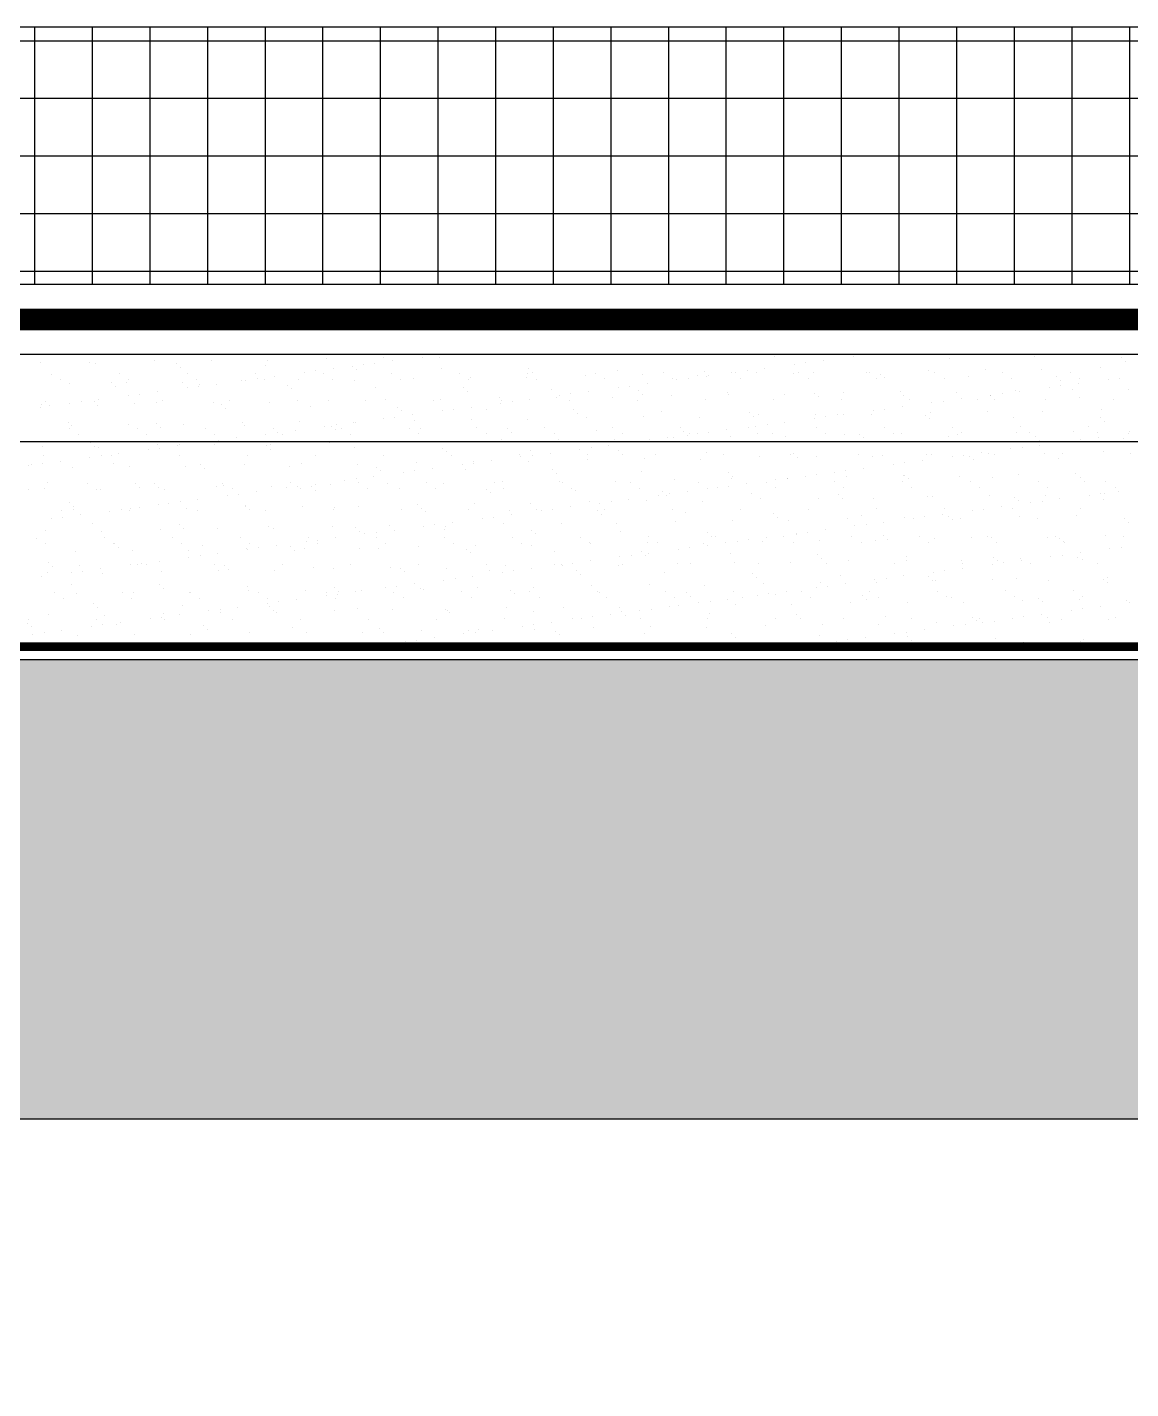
# Model space of a CAD drawing. Header units: centimetres. Extents: x -5119 to 2082, y -6603 to -947.
# Drawn here: x 19.2 to 120.3, y -3573 to -3448.3 of the extents above; entities that cross this region are included whole.
import ezdxf

# ---------------------------------------------------------------- set-up
doc = ezdxf.new("R2010")
doc.units = ezdxf.units.CM
doc.header["$LTSCALE"] = 100
doc.header["$MEASUREMENT"] = 0
for name, color, linetype in [('A807-Details-Railing and Cat ladder$0$A-CONC', 5, 'Continuous'), ('A807-Details-Railing and Cat ladder$0$A-HATCH-14', 14, 'Continuous'), ('A807-Details-Railing and Cat ladder$0$A-HATH-CONC', 253, 'Continuous'), ('A807-Details-Railing and Cat ladder$0$A-LITE2', 23, 'Continuous'), ('A807-Details-Railing and Cat ladder$0$A-WATERPROOFING', 7, 'Continuous'), ('A807-Details-Railing and Cat ladder$0$railiing', 7, 'Continuous')]:
    doc.layers.add(name, color=color, linetype=linetype)

msp = doc.modelspace()

# ---------------------------------------------------------------- hatches: boundary and pattern name
at = {"layer": 'A807-Details-Railing and Cat ladder$0$A-HATH-CONC', "ltscale": 0.8}
msp.add_hatch(color=256, dxfattribs=at).paths.add_polyline_path([(6.666, -3523.653), (6.666, -3572.994), (14.122, -3548.26), (196.591, -3548.26), (196.591, -3506.241), (-202.54, -3506.241), (-202.54, -3548.26), (1.44, -3548.26)])

# ---------------------------------------------------------------- linework, layer by layer
at = {"layer": 'A807-Details-Railing and Cat ladder$0$A-CONC'}
msp.add_line((196.771, -3506.241), (-202.753, -3506.241), dxfattribs=at)
at = {"layer": 'A807-Details-Railing and Cat ladder$0$A-HATCH-14', "color": 8, "linetype": 'Continuous'}
for p, q in [((46.65, -3478.632), (46.65, -3478.632)), ((51.878, -3478.565), (51.878, -3478.565)), ((55.381, -3478.51), (55.381, -3478.51)), ((56.989, -3478.59), (56.989, -3478.59)), ((87.624, -3478.421), (87.624, -3478.421)), ((94.862, -3478.484), (94.862, -3478.484)), ((103.728, -3478.666), (103.728, -3478.666)), ((111.471, -3478.505), (111.471, -3478.505)), ((119.465, -3478.574), (119.465, -3478.574)), ((20.41, -3479.038), (20.41, -3479.038)), ((24.943, -3479.032), (24.943, -3479.032)), ((25.52, -3479.063), (25.52, -3479.063)), ((30.915, -3478.868), (30.915, -3478.868)), ((32.937, -3479.101), (32.937, -3479.101)), ((33.305, -3479.438), (33.305, -3479.438)), ((36.144, -3478.802), (36.144, -3478.802)), ((41.048, -3479.277), (41.048, -3479.277)), ((41.254, -3478.826), (41.254, -3478.826)), ((44.626, -3479.926), (44.626, -3479.926)), ((45.666, -3479.789), (45.666, -3479.789)), ((47.29, -3479.575), (47.29, -3479.575)), ((49.041, -3479.346), (49.041, -3479.346)), ((49.409, -3479.683), (49.409, -3479.683)), ((50.003, -3479.218), (50.003, -3479.218)), ((51.043, -3479.081), (51.043, -3479.081)), ((52.667, -3478.867), (52.667, -3478.867)), ((57.152, -3479.522), (57.152, -3479.522)), ((65.146, -3479.591), (65.146, -3479.591)), ((73.257, -3479.768), (73.257, -3479.768)), ((81.25, -3479.836), (81.25, -3479.836)), ((84.108, -3479.9), (84.108, -3479.9)), ((85.148, -3479.763), (85.148, -3479.763)), ((86.772, -3479.55), (86.772, -3479.55)), ((89.485, -3479.192), (89.485, -3479.192)), ((90.525, -3479.055), (90.525, -3479.055)), ((91.277, -3479.898), (91.277, -3479.898)), ((92.149, -3478.842), (92.149, -3478.842)), ((96.388, -3479.923), (96.388, -3479.923)), ((101.783, -3479.728), (101.783, -3479.728)), ((102.347, -3479.924), (102.347, -3479.924)), ((107.012, -3479.662), (107.012, -3479.662)), ((108.568, -3479.913), (108.568, -3479.913)), ((112.122, -3479.686), (112.122, -3479.686)), ((114.789, -3479.902), (114.789, -3479.902)), ((117.517, -3479.492), (117.517, -3479.492)), ((119.833, -3478.911), (119.833, -3478.911)), ((21.476, -3480.071), (21.476, -3480.071)), ((22.318, -3480.608), (22.318, -3480.608)), ((23.111, -3480.911), (23.111, -3480.911)), ((26.931, -3480.854), (26.931, -3480.854)), ((27.697, -3480.06), (27.697, -3480.06)), ((28.34, -3480.844), (28.34, -3480.844)), ((28.539, -3480.597), (28.539, -3480.597)), ((33.45, -3480.869), (33.45, -3480.869)), ((33.918, -3480.049), (33.918, -3480.049)), ((34.76, -3480.585), (34.76, -3480.585)), ((35.043, -3481.03), (35.043, -3481.03)), ((36.536, -3480.991), (36.536, -3480.991)), ((38.845, -3480.675), (38.845, -3480.675)), ((39.249, -3480.634), (39.249, -3480.634)), ((40.139, -3480.037), (40.139, -3480.037)), ((40.289, -3480.497), (40.289, -3480.497)), ((40.981, -3480.574), (40.981, -3480.574)), ((41.913, -3480.283), (41.913, -3480.283)), ((43.036, -3481.099), (43.036, -3481.099)), ((44.074, -3480.608), (44.074, -3480.608)), ((46.359, -3480.026), (46.359, -3480.026)), ((47.202, -3480.563), (47.202, -3480.563)), ((49.184, -3480.632), (49.184, -3480.632)), ((52.58, -3480.015), (52.58, -3480.015)), ((53.423, -3480.551), (53.423, -3480.551)), ((54.58, -3480.438), (54.58, -3480.438)), ((58.801, -3480.003), (58.801, -3480.003)), ((59.644, -3480.54), (59.644, -3480.54)), ((59.809, -3480.371), (59.809, -3480.371)), ((64.919, -3480.396), (64.919, -3480.396)), ((65.022, -3479.992), (65.022, -3479.992)), ((65.514, -3479.929), (65.514, -3479.929)), ((65.865, -3480.529), (65.865, -3480.529)), ((70.314, -3480.201), (70.314, -3480.201)), ((71.243, -3479.981), (71.243, -3479.981)), ((72.085, -3480.517), (72.085, -3480.517)), ((75.543, -3480.135), (75.543, -3480.135)), ((76.018, -3480.965), (76.018, -3480.965)), ((77.464, -3479.97), (77.464, -3479.97)), ((78.306, -3480.506), (78.306, -3480.506)), ((78.731, -3480.608), (78.731, -3480.608)), ((79.771, -3480.471), (79.771, -3480.471)), ((80.653, -3480.159), (80.653, -3480.159)), ((81.395, -3480.257), (81.395, -3480.257)), ((81.619, -3480.174), (81.619, -3480.174)), ((83.685, -3479.958), (83.685, -3479.958)), ((84.527, -3480.495), (84.527, -3480.495)), ((86.048, -3479.965), (86.048, -3479.965)), ((89.362, -3480.013), (89.362, -3480.013)), ((89.906, -3479.947), (89.906, -3479.947)), ((90.748, -3480.484), (90.748, -3480.484)), ((96.127, -3479.936), (96.127, -3479.936)), ((96.969, -3480.472), (96.969, -3480.472)), ((97.355, -3480.082), (97.355, -3480.082)), ((97.723, -3480.419), (97.723, -3480.419)), ((103.19, -3480.461), (103.19, -3480.461)), ((105.466, -3480.258), (105.466, -3480.258)), ((109.411, -3480.45), (109.411, -3480.45)), ((113.46, -3480.327), (113.46, -3480.327)), ((113.828, -3480.664), (113.828, -3480.664)), ((113.875, -3481.153), (113.875, -3481.153)), ((115.499, -3480.94), (115.499, -3480.94)), ((115.632, -3480.438), (115.632, -3480.438)), ((118.213, -3480.582), (118.213, -3480.582)), ((119.253, -3480.446), (119.253, -3480.446)), ((25.782, -3482.407), (25.782, -3482.407)), ((27.3, -3481.191), (27.3, -3481.191)), ((28.495, -3482.05), (28.495, -3482.05)), ((29.535, -3481.913), (29.535, -3481.913)), ((31.159, -3481.699), (31.159, -3481.699)), ((33.872, -3481.342), (33.872, -3481.342)), ((34.912, -3481.205), (34.912, -3481.205)), ((43.404, -3481.436), (43.404, -3481.436)), ((51.147, -3481.276), (51.147, -3481.276)), ((52.004, -3482.414), (52.004, -3482.414)), ((59.141, -3481.344), (59.141, -3481.344)), ((59.509, -3481.682), (59.509, -3481.682)), ((62.51, -3482.244), (62.51, -3482.244)), ((65.263, -3482.381), (65.263, -3482.381)), ((67.252, -3481.521), (67.252, -3481.521)), ((67.739, -3482.178), (67.739, -3482.178)), ((67.977, -3482.024), (67.977, -3482.024)), ((69.016, -3481.887), (69.016, -3481.887)), ((70.641, -3481.673), (70.641, -3481.673)), ((72.849, -3482.202), (72.849, -3482.202)), ((73.354, -3481.316), (73.354, -3481.316)), ((74.394, -3481.179), (74.394, -3481.179)), ((75.245, -3481.59), (75.245, -3481.59)), ((75.613, -3481.927), (75.613, -3481.927)), ((78.244, -3482.008), (78.244, -3482.008)), ((83.356, -3481.766), (83.356, -3481.766)), ((83.473, -3481.941), (83.473, -3481.941)), ((88.583, -3481.966), (88.583, -3481.966)), ((91.35, -3481.835), (91.35, -3481.835)), ((91.718, -3482.172), (91.718, -3482.172)), ((93.781, -3482.416), (93.781, -3482.416)), ((93.979, -3481.771), (93.979, -3481.771)), ((99.208, -3481.704), (99.208, -3481.704)), ((99.461, -3482.012), (99.461, -3482.012)), ((100.002, -3482.404), (100.002, -3482.404)), ((104.318, -3481.729), (104.318, -3481.729)), ((104.745, -3482.355), (104.745, -3482.355)), ((106.222, -3482.393), (106.222, -3482.393)), ((107.454, -3482.08), (107.454, -3482.08)), ((107.459, -3481.998), (107.459, -3481.998)), ((107.823, -3482.418), (107.823, -3482.418)), ((108.498, -3481.861), (108.498, -3481.861)), ((109.713, -3481.535), (109.713, -3481.535)), ((110.122, -3481.648), (110.122, -3481.648)), ((112.443, -3482.382), (112.443, -3482.382)), ((112.836, -3481.29), (112.836, -3481.29)), ((114.942, -3481.468), (114.942, -3481.468)), ((115.566, -3482.257), (115.566, -3482.257)), ((118.664, -3482.37), (118.664, -3482.37)), ((120.052, -3481.492), (120.052, -3481.492)), ((20.404, -3483.115), (20.404, -3483.115)), ((20.535, -3482.887), (20.535, -3482.887)), ((20.926, -3482.607), (20.926, -3482.607)), ((21.295, -3482.944), (21.295, -3482.944)), ((23.118, -3482.758), (23.118, -3482.758)), ((24.158, -3482.621), (24.158, -3482.621)), ((25.351, -3482.54), (25.351, -3482.54)), ((25.646, -3482.912), (25.646, -3482.912)), ((29.038, -3482.784), (29.038, -3482.784)), ((31.041, -3482.717), (31.041, -3482.717)), ((31.572, -3482.529), (31.572, -3482.529)), ((36.27, -3482.651), (36.27, -3482.651)), ((37.031, -3482.852), (37.031, -3482.852)), ((37.399, -3483.19), (37.399, -3483.19)), ((37.793, -3482.517), (37.793, -3482.517)), ((41.38, -3482.675), (41.38, -3482.675)), ((44.014, -3482.506), (44.014, -3482.506)), ((45.142, -3483.029), (45.142, -3483.029)), ((46.775, -3482.481), (46.775, -3482.481)), ((50.234, -3482.495), (50.234, -3482.495)), ((53.136, -3483.098), (53.136, -3483.098)), ((53.504, -3483.435), (53.504, -3483.435)), ((56.455, -3482.483), (56.455, -3482.483)), ((57.114, -3482.439), (57.114, -3482.439)), ((57.222, -3483.44), (57.222, -3483.44)), ((58.262, -3483.303), (58.262, -3483.303)), ((59.886, -3483.089), (59.886, -3483.089)), ((61.247, -3483.274), (61.247, -3483.274)), ((62.6, -3482.732), (62.6, -3482.732)), ((62.676, -3482.472), (62.676, -3482.472)), ((63.639, -3482.595), (63.639, -3482.595)), ((68.897, -3482.461), (68.897, -3482.461)), ((69.24, -3483.343), (69.24, -3483.343)), ((75.118, -3482.449), (75.118, -3482.449)), ((77.351, -3483.52), (77.351, -3483.52)), ((81.339, -3482.438), (81.339, -3482.438)), ((85.345, -3483.588), (85.345, -3483.588)), ((87.56, -3482.427), (87.56, -3482.427)), ((96.704, -3483.414), (96.704, -3483.414)), ((97.744, -3483.277), (97.744, -3483.277)), ((99.368, -3483.063), (99.368, -3483.063)), ((101.909, -3483.577), (101.909, -3483.577)), ((102.081, -3482.706), (102.081, -3482.706)), ((103.121, -3482.569), (103.121, -3482.569)), ((107.138, -3483.511), (107.138, -3483.511)), ((112.248, -3483.535), (112.248, -3483.535)), ((117.643, -3483.341), (117.643, -3483.341)), ((23.032, -3484.537), (23.032, -3484.537)), ((23.237, -3484.76), (23.237, -3484.76)), ((28.466, -3484.694), (28.466, -3484.694)), ((31.026, -3484.606), (31.026, -3484.606)), ((33.576, -3484.718), (33.576, -3484.718)), ((38.971, -3484.524), (38.971, -3484.524)), ((39.137, -3484.782), (39.137, -3484.782)), ((44.2, -3484.457), (44.2, -3484.457)), ((46.468, -3484.856), (46.468, -3484.856)), ((47.13, -3484.851), (47.13, -3484.851)), ((47.508, -3484.719), (47.508, -3484.719)), ((49.132, -3484.505), (49.132, -3484.505)), ((49.31, -3484.481), (49.31, -3484.481)), ((51.845, -3484.148), (51.845, -3484.148)), ((52.885, -3484.011), (52.885, -3484.011)), ((54.509, -3483.797), (54.509, -3483.797)), ((54.705, -3484.287), (54.705, -3484.287)), ((59.934, -3484.22), (59.934, -3484.22)), ((65.045, -3484.245), (65.045, -3484.245)), ((69.608, -3483.68), (69.608, -3483.68)), ((70.44, -3484.051), (70.44, -3484.051)), ((75.669, -3483.984), (75.669, -3483.984)), ((80.779, -3484.008), (80.779, -3484.008)), ((85.713, -3483.926), (85.713, -3483.926)), ((85.95, -3484.83), (85.95, -3484.83)), ((86.174, -3483.814), (86.174, -3483.814)), ((86.99, -3484.693), (86.99, -3484.693)), ((88.614, -3484.479), (88.614, -3484.479)), ((91.327, -3484.122), (91.327, -3484.122)), ((91.403, -3483.747), (91.403, -3483.747)), ((92.367, -3483.985), (92.367, -3483.985)), ((93.456, -3483.765), (93.456, -3483.765)), ((93.991, -3483.771), (93.991, -3483.771)), ((96.513, -3483.772), (96.513, -3483.772)), ((101.449, -3483.834), (101.449, -3483.834)), ((101.818, -3484.171), (101.818, -3484.171)), ((109.561, -3484.01), (109.561, -3484.01)), ((116.403, -3484.904), (116.403, -3484.904)), ((117.554, -3484.079), (117.554, -3484.079)), ((117.922, -3484.416), (117.922, -3484.416)), ((23.089, -3485.074), (23.089, -3485.074)), ((23.932, -3485.61), (23.932, -3485.61)), ((29.31, -3485.062), (29.31, -3485.062)), ((30.153, -3485.599), (30.153, -3485.599)), ((31.394, -3484.943), (31.394, -3484.943)), ((35.531, -3485.051), (35.531, -3485.051)), ((36.373, -3485.588), (36.373, -3485.588)), ((36.754, -3486.135), (36.754, -3486.135)), ((38.378, -3485.921), (38.378, -3485.921)), ((41.091, -3485.564), (41.091, -3485.564)), ((41.752, -3485.04), (41.752, -3485.04)), ((42.131, -3485.427), (42.131, -3485.427)), ((42.594, -3485.576), (42.594, -3485.576)), ((43.755, -3485.213), (43.755, -3485.213)), ((47.499, -3485.188), (47.499, -3485.188)), ((47.973, -3485.028), (47.973, -3485.028)), ((48.815, -3485.565), (48.815, -3485.565)), ((54.194, -3485.017), (54.194, -3485.017)), ((55.036, -3485.554), (55.036, -3485.554)), ((55.242, -3485.028), (55.242, -3485.028)), ((60.415, -3485.006), (60.415, -3485.006)), ((61.257, -3485.542), (61.257, -3485.542)), ((62.636, -3486.093), (62.636, -3486.093)), ((63.235, -3485.096), (63.235, -3485.096)), ((63.603, -3485.434), (63.603, -3485.434)), ((66.635, -3484.994), (66.635, -3484.994)), ((67.478, -3485.531), (67.478, -3485.531)), ((67.865, -3486.027), (67.865, -3486.027)), ((71.346, -3485.273), (71.346, -3485.273)), ((72.856, -3484.983), (72.856, -3484.983)), ((72.975, -3486.051), (72.975, -3486.051)), ((73.699, -3485.52), (73.699, -3485.52)), ((76.235, -3486.109), (76.235, -3486.109)), ((77.859, -3485.895), (77.859, -3485.895)), ((78.37, -3485.857), (78.37, -3485.857)), ((79.077, -3484.972), (79.077, -3484.972)), ((79.34, -3485.341), (79.34, -3485.341)), ((79.708, -3485.679), (79.708, -3485.679)), ((79.92, -3485.508), (79.92, -3485.508)), ((80.573, -3485.538), (80.573, -3485.538)), ((81.613, -3485.401), (81.613, -3485.401)), ((83.237, -3485.187), (83.237, -3485.187)), ((83.599, -3485.79), (83.599, -3485.79)), ((85.298, -3484.96), (85.298, -3484.96)), ((86.141, -3485.497), (86.141, -3485.497)), ((87.451, -3485.518), (87.451, -3485.518)), ((88.709, -3485.815), (88.709, -3485.815)), ((91.519, -3484.949), (91.519, -3484.949)), ((92.361, -3485.486), (92.361, -3485.486)), ((94.104, -3485.62), (94.104, -3485.62)), ((95.444, -3485.587), (95.444, -3485.587)), ((95.812, -3485.924), (95.812, -3485.924)), ((97.74, -3484.938), (97.74, -3484.938)), ((98.582, -3485.475), (98.582, -3485.475)), ((99.333, -3485.554), (99.333, -3485.554)), ((103.555, -3485.763), (103.555, -3485.763)), ((103.961, -3484.927), (103.961, -3484.927)), ((104.444, -3485.578), (104.444, -3485.578)), ((104.803, -3485.463), (104.803, -3485.463)), ((109.839, -3485.384), (109.839, -3485.384)), ((110.182, -3484.915), (110.182, -3484.915)), ((111.024, -3485.452), (111.024, -3485.452)), ((111.549, -3485.832), (111.549, -3485.832)), ((115.068, -3485.317), (115.068, -3485.317)), ((115.717, -3486.083), (115.717, -3486.083)), ((117.245, -3485.441), (117.245, -3485.441)), ((117.341, -3485.869), (117.341, -3485.869)), ((119.66, -3486.009), (119.66, -3486.009)), ((120.055, -3485.512), (120.055, -3485.512)), ((120.178, -3485.341), (120.178, -3485.341)), ((52.13, -3486.263), (52.13, -3486.263)), ((75.196, -3486.246), (75.196, -3486.246)), ((111.917, -3486.169), (111.917, -3486.169)), ((114.677, -3486.22), (114.677, -3486.22))]:
    msp.add_line(p, q, dxfattribs=at)
at = {"layer": 'A807-Details-Railing and Cat ladder$0$A-HATCH-14', "linetype": 'Continuous'}
for p, q in [((20.661, -3486.736), (20.661, -3486.736)), ((25.021, -3486.359), (25.021, -3486.359)), ((25.389, -3486.696), (25.389, -3486.696)), ((25.771, -3486.761), (25.771, -3486.761)), ((27.623, -3487.337), (27.623, -3487.337)), ((30.337, -3486.979), (30.337, -3486.979)), ((31.167, -3486.566), (31.167, -3486.566)), ((31.376, -3486.843), (31.376, -3486.843)), ((33, -3486.629), (33, -3486.629)), ((33.132, -3486.536), (33.132, -3486.536)), ((35.714, -3486.271), (35.714, -3486.271)), ((36.396, -3486.5), (36.396, -3486.5)), ((41.125, -3486.604), (41.125, -3486.604)), ((41.494, -3486.942), (41.494, -3486.942)), ((41.506, -3486.524), (41.506, -3486.524)), ((46.901, -3486.33), (46.901, -3486.33)), ((49.237, -3486.781), (49.237, -3486.781)), ((57.23, -3486.849), (57.23, -3486.849)), ((57.24, -3486.288), (57.24, -3486.288)), ((57.598, -3487.187), (57.598, -3487.187)), ((65.341, -3487.026), (65.341, -3487.026)), ((67.105, -3487.311), (67.105, -3487.311)), ((69.818, -3486.954), (69.818, -3486.954)), ((70.858, -3486.817), (70.858, -3486.817)), ((72.482, -3486.603), (72.482, -3486.603)), ((73.335, -3487.095), (73.335, -3487.095)), ((81.446, -3487.271), (81.446, -3487.271)), ((89.439, -3487.34), (89.439, -3487.34)), ((101.615, -3487.406), (101.615, -3487.406)), ((106.587, -3487.285), (106.587, -3487.285)), ((107.264, -3487.36), (107.264, -3487.36)), ((107.836, -3487.395), (107.836, -3487.395)), ((109.3, -3486.928), (109.3, -3486.928)), ((110.34, -3486.791), (110.34, -3486.791)), ((111.964, -3486.577), (111.964, -3486.577)), ((112.374, -3487.384), (112.374, -3487.384)), ((114.057, -3487.384), (114.057, -3487.384)), ((117.769, -3487.19), (117.769, -3487.19)), ((120.278, -3487.373), (120.278, -3487.373)), ((19.384, -3488.45), (19.384, -3488.45)), ((19.582, -3488.395), (19.582, -3488.395)), ((20.622, -3488.258), (20.622, -3488.258)), ((20.743, -3487.553), (20.743, -3487.553)), ((22.246, -3488.045), (22.246, -3488.045)), ((23.362, -3488.609), (23.362, -3488.609)), ((24.96, -3487.687), (24.96, -3487.687)), ((25.999, -3487.55), (25.999, -3487.55)), ((26.964, -3487.542), (26.964, -3487.542)), ((27.127, -3488.289), (27.127, -3488.289)), ((28.591, -3488.543), (28.591, -3488.543)), ((33.185, -3487.531), (33.185, -3487.531)), ((33.702, -3488.567), (33.702, -3488.567)), ((35.12, -3488.357), (35.12, -3488.357)), ((39.097, -3488.373), (39.097, -3488.373)), ((39.406, -3487.52), (39.406, -3487.52)), ((43.231, -3488.534), (43.231, -3488.534)), ((44.326, -3488.306), (44.326, -3488.306)), ((45.627, -3487.508), (45.627, -3487.508)), ((49.436, -3488.331), (49.436, -3488.331)), ((51.225, -3488.603), (51.225, -3488.603)), ((51.848, -3487.497), (51.848, -3487.497)), ((54.831, -3488.136), (54.831, -3488.136)), ((58.069, -3487.486), (58.069, -3487.486)), ((59.064, -3488.37), (59.064, -3488.37)), ((60.06, -3488.069), (60.06, -3488.069)), ((60.104, -3488.233), (60.104, -3488.233)), ((61.728, -3488.019), (61.728, -3488.019)), ((64.29, -3487.474), (64.29, -3487.474)), ((64.441, -3487.662), (64.441, -3487.662)), ((65.17, -3488.094), (65.17, -3488.094)), ((65.481, -3487.525), (65.481, -3487.525)), ((70.51, -3487.463), (70.51, -3487.463)), ((70.566, -3487.9), (70.566, -3487.9)), ((73.703, -3487.432), (73.703, -3487.432)), ((75.795, -3487.833), (75.795, -3487.833)), ((76.731, -3487.452), (76.731, -3487.452)), ((80.905, -3487.857), (80.905, -3487.857)), ((82.952, -3487.44), (82.952, -3487.44)), ((86.3, -3487.663), (86.3, -3487.663)), ((89.173, -3487.429), (89.173, -3487.429)), ((89.807, -3487.677), (89.807, -3487.677)), ((91.529, -3487.596), (91.529, -3487.596)), ((95.394, -3487.418), (95.394, -3487.418)), ((96.639, -3487.621), (96.639, -3487.621)), ((97.55, -3487.517), (97.55, -3487.517)), ((98.546, -3488.344), (98.546, -3488.344)), ((99.586, -3488.207), (99.586, -3488.207)), ((101.21, -3487.993), (101.21, -3487.993)), ((102.035, -3487.426), (102.035, -3487.426)), ((103.923, -3487.636), (103.923, -3487.636)), ((104.963, -3487.499), (104.963, -3487.499)), ((105.544, -3487.585), (105.544, -3487.585)), ((105.912, -3487.923), (105.912, -3487.923)), ((113.655, -3487.762), (113.655, -3487.762)), ((35.488, -3488.695), (35.488, -3488.695)), ((48.31, -3489.785), (48.31, -3489.785)), ((49.35, -3489.648), (49.35, -3489.648)), ((50.974, -3489.435), (50.974, -3489.435)), ((51.593, -3488.94), (51.593, -3488.94)), ((53.687, -3489.077), (53.687, -3489.077)), ((54.727, -3488.941), (54.727, -3488.941)), ((56.351, -3488.727), (56.351, -3488.727)), ((59.336, -3488.779), (59.336, -3488.779)), ((67.329, -3488.848), (67.329, -3488.848)), ((67.698, -3489.185), (67.698, -3489.185)), ((67.99, -3489.876), (67.99, -3489.876)), ((73.101, -3489.9), (73.101, -3489.9)), ((75.441, -3489.025), (75.441, -3489.025)), ((78.496, -3489.706), (78.496, -3489.706)), ((83.434, -3489.093), (83.434, -3489.093)), ((83.725, -3489.639), (83.725, -3489.639)), ((83.802, -3489.431), (83.802, -3489.431)), ((87.792, -3489.76), (87.792, -3489.76)), ((88.832, -3489.623), (88.832, -3489.623)), ((88.835, -3489.664), (88.835, -3489.664)), ((90.456, -3489.409), (90.456, -3489.409)), ((91.545, -3489.27), (91.545, -3489.27)), ((93.169, -3489.052), (93.169, -3489.052)), ((94.209, -3488.915), (94.209, -3488.915)), ((94.23, -3489.469), (94.23, -3489.469)), ((95.833, -3488.701), (95.833, -3488.701)), ((99.459, -3489.403), (99.459, -3489.403)), ((99.539, -3489.339), (99.539, -3489.339)), ((99.907, -3489.676), (99.907, -3489.676)), ((104.569, -3489.427), (104.569, -3489.427)), ((107.65, -3489.515), (107.65, -3489.515)), ((109.965, -3489.233), (109.965, -3489.233)), ((115.194, -3489.166), (115.194, -3489.166)), ((115.643, -3489.584), (115.643, -3489.584)), ((19.324, -3490.624), (19.324, -3490.624)), ((20.787, -3490.585), (20.787, -3490.585)), ((21.122, -3490.042), (21.122, -3490.042)), ((24.703, -3490.076), (24.703, -3490.076)), ((25.545, -3490.612), (25.545, -3490.612)), ((25.897, -3490.61), (25.897, -3490.61)), ((29.115, -3490.111), (29.115, -3490.111)), ((29.483, -3490.448), (29.483, -3490.448)), ((30.924, -3490.064), (30.924, -3490.064)), ((31.293, -3490.416), (31.293, -3490.416)), ((31.766, -3490.601), (31.766, -3490.601)), ((36.522, -3490.349), (36.522, -3490.349)), ((37.144, -3490.053), (37.144, -3490.053)), ((37.226, -3490.287), (37.226, -3490.287)), ((37.987, -3490.59), (37.987, -3490.59)), ((38.595, -3491.064), (38.595, -3491.064)), ((40.219, -3490.85), (40.219, -3490.85)), ((41.632, -3490.373), (41.632, -3490.373)), ((42.933, -3490.493), (42.933, -3490.493)), ((43.365, -3490.042), (43.365, -3490.042)), ((43.973, -3490.356), (43.973, -3490.356)), ((44.208, -3490.579), (44.208, -3490.579)), ((45.22, -3490.356), (45.22, -3490.356)), ((45.588, -3490.693), (45.588, -3490.693)), ((45.597, -3490.143), (45.597, -3490.143)), ((47.027, -3490.179), (47.027, -3490.179)), ((49.586, -3490.031), (49.586, -3490.031)), ((50.429, -3490.567), (50.429, -3490.567)), ((52.256, -3490.112), (52.256, -3490.112)), ((53.331, -3490.533), (53.331, -3490.533)), ((55.807, -3490.019), (55.807, -3490.019)), ((56.649, -3490.556), (56.649, -3490.556)), ((57.366, -3490.137), (57.366, -3490.137)), ((61.324, -3490.601), (61.324, -3490.601)), ((61.693, -3490.939), (61.693, -3490.939)), ((62.028, -3490.008), (62.028, -3490.008)), ((62.761, -3489.942), (62.761, -3489.942)), ((62.87, -3490.545), (62.87, -3490.545)), ((68.249, -3489.997), (68.249, -3489.997)), ((69.091, -3490.533), (69.091, -3490.533)), ((69.436, -3490.778), (69.436, -3490.778)), ((74.47, -3489.985), (74.47, -3489.985)), ((75.312, -3490.522), (75.312, -3490.522)), ((77.429, -3490.847), (77.429, -3490.847)), ((78.077, -3491.039), (78.077, -3491.039)), ((79.701, -3490.825), (79.701, -3490.825)), ((80.691, -3489.974), (80.691, -3489.974)), ((81.533, -3490.511), (81.533, -3490.511)), ((82.415, -3490.468), (82.415, -3490.468)), ((83.454, -3490.331), (83.454, -3490.331)), ((85.078, -3490.117), (85.078, -3490.117)), ((85.54, -3491.023), (85.54, -3491.023)), ((86.911, -3489.963), (86.911, -3489.963)), ((87.754, -3490.499), (87.754, -3490.499)), ((93.132, -3489.951), (93.132, -3489.951)), ((93.534, -3491.092), (93.534, -3491.092)), ((93.975, -3490.488), (93.975, -3490.488)), ((99.353, -3489.94), (99.353, -3489.94)), ((100.196, -3490.477), (100.196, -3490.477)), ((105.574, -3489.929), (105.574, -3489.929)), ((106.416, -3490.465), (106.416, -3490.465)), ((111.795, -3489.918), (111.795, -3489.918)), ((112.637, -3490.454), (112.637, -3490.454)), ((116.011, -3489.921), (116.011, -3489.921)), ((117.559, -3491.013), (117.559, -3491.013)), ((117.895, -3491.039), (117.895, -3491.039)), ((118.016, -3489.906), (118.016, -3489.906)), ((118.858, -3490.443), (118.858, -3490.443)), ((119.183, -3490.799), (119.183, -3490.799)), ((23.11, -3491.864), (23.11, -3491.864)), ((23.478, -3492.201), (23.478, -3492.201)), ((28.717, -3492.392), (28.717, -3492.392)), ((29.465, -3492.266), (29.465, -3492.266)), ((31.221, -3492.041), (31.221, -3492.041)), ((32.178, -3491.909), (32.178, -3491.909)), ((33.218, -3491.772), (33.218, -3491.772)), ((34.842, -3491.558), (34.842, -3491.558)), ((37.556, -3491.201), (37.556, -3491.201)), ((39.215, -3492.109), (39.215, -3492.109)), ((39.223, -3492.222), (39.223, -3492.222)), ((44.452, -3492.155), (44.452, -3492.155)), ((47.326, -3492.286), (47.326, -3492.286)), ((49.562, -3492.18), (49.562, -3492.18)), ((54.957, -3491.985), (54.957, -3491.985)), ((55.319, -3492.355), (55.319, -3492.355)), ((60.186, -3491.919), (60.186, -3491.919)), ((65.296, -3491.943), (65.296, -3491.943)), ((68.947, -3492.241), (68.947, -3492.241)), ((70.692, -3491.749), (70.692, -3491.749)), ((71.66, -3491.883), (71.66, -3491.883)), ((72.7, -3491.746), (72.7, -3491.746)), ((74.324, -3491.533), (74.324, -3491.533)), ((75.921, -3491.682), (75.921, -3491.682)), ((77.037, -3491.175), (77.037, -3491.175)), ((77.797, -3491.184), (77.797, -3491.184)), ((81.031, -3491.706), (81.031, -3491.706)), ((86.426, -3491.512), (86.426, -3491.512)), ((91.655, -3491.445), (91.655, -3491.445)), ((93.902, -3491.429), (93.902, -3491.429)), ((96.765, -3491.47), (96.765, -3491.47)), ((101.645, -3491.268), (101.645, -3491.268)), ((102.16, -3491.276), (102.16, -3491.276)), ((107.389, -3491.209), (107.389, -3491.209)), ((108.429, -3492.215), (108.429, -3492.215)), ((109.638, -3491.337), (109.638, -3491.337)), ((110.006, -3491.675), (110.006, -3491.675)), ((111.142, -3491.858), (111.142, -3491.858)), ((112.182, -3491.721), (112.182, -3491.721)), ((112.499, -3491.233), (112.499, -3491.233)), ((113.806, -3491.507), (113.806, -3491.507)), ((115.67, -3492.386), (115.67, -3492.386)), ((116.519, -3491.15), (116.519, -3491.15)), ((117.749, -3491.514), (117.749, -3491.514)), ((21.424, -3493.325), (21.424, -3493.325)), ((22.357, -3492.556), (22.357, -3492.556)), ((22.464, -3493.188), (22.464, -3493.188)), ((23.488, -3492.458), (23.488, -3492.458)), ((24.088, -3492.974), (24.088, -3492.974)), ((26.801, -3492.617), (26.801, -3492.617)), ((27.841, -3492.48), (27.841, -3492.48)), ((28.578, -3492.544), (28.578, -3492.544)), ((33.827, -3492.416), (33.827, -3492.416)), ((34.799, -3492.533), (34.799, -3492.533)), ((39.583, -3492.447), (39.583, -3492.447)), ((41.019, -3492.522), (41.019, -3492.522)), ((47.24, -3492.51), (47.24, -3492.51)), ((53.461, -3492.499), (53.461, -3492.499)), ((55.687, -3492.692), (55.687, -3492.692)), ((59.682, -3492.488), (59.682, -3492.488)), ((60.906, -3493.299), (60.906, -3493.299)), ((61.946, -3493.162), (61.946, -3493.162)), ((63.43, -3492.531), (63.43, -3492.531)), ((63.57, -3492.948), (63.57, -3492.948)), ((65.903, -3492.477), (65.903, -3492.477)), ((66.283, -3492.591), (66.283, -3492.591)), ((67.323, -3492.454), (67.323, -3492.454)), ((71.424, -3492.6), (71.424, -3492.6)), ((71.792, -3492.937), (71.792, -3492.937)), ((72.124, -3492.465), (72.124, -3492.465)), ((78.345, -3492.454), (78.345, -3492.454)), ((78.622, -3493.555), (78.622, -3493.555)), ((79.535, -3492.776), (79.535, -3492.776)), ((83.851, -3493.488), (83.851, -3493.488)), ((84.566, -3492.443), (84.566, -3492.443)), ((87.528, -3492.845), (87.528, -3492.845)), ((87.897, -3493.183), (87.897, -3493.183)), ((88.961, -3493.513), (88.961, -3493.513)), ((90.786, -3492.431), (90.786, -3492.431)), ((94.356, -3493.318), (94.356, -3493.318)), ((95.64, -3493.022), (95.64, -3493.022)), ((97.007, -3492.42), (97.007, -3492.42)), ((97.674, -3493.631), (97.674, -3493.631)), ((99.585, -3493.252), (99.585, -3493.252)), ((100.388, -3493.273), (100.388, -3493.273)), ((101.428, -3493.137), (101.428, -3493.137)), ((103.052, -3492.923), (103.052, -3492.923)), ((103.228, -3492.409), (103.228, -3492.409)), ((103.633, -3493.09), (103.633, -3493.09)), ((104.001, -3493.428), (104.001, -3493.428)), ((104.695, -3493.276), (104.695, -3493.276)), ((105.765, -3492.566), (105.765, -3492.566)), ((106.805, -3492.429), (106.805, -3492.429)), ((109.449, -3492.397), (109.449, -3492.397)), ((110.091, -3493.082), (110.091, -3493.082)), ((111.744, -3493.267), (111.744, -3493.267)), ((115.32, -3493.015), (115.32, -3493.015)), ((119.738, -3493.336), (119.738, -3493.336)), ((20.913, -3494.435), (20.913, -3494.435)), ((25.216, -3493.794), (25.216, -3493.794)), ((26.023, -3494.459), (26.023, -3494.459)), ((31.418, -3494.265), (31.418, -3494.265)), ((33.209, -3493.863), (33.209, -3493.863)), ((33.578, -3494.2), (33.578, -3494.2)), ((36.647, -3494.198), (36.647, -3494.198)), ((41.321, -3494.039), (41.321, -3494.039)), ((41.757, -3494.222), (41.757, -3494.222)), ((47.153, -3494.028), (47.153, -3494.028)), ((49.314, -3494.108), (49.314, -3494.108)), ((49.682, -3494.445), (49.682, -3494.445)), ((50.152, -3494.715), (50.152, -3494.715)), ((51.191, -3494.578), (51.191, -3494.578)), ((52.382, -3493.961), (52.382, -3493.961)), ((52.816, -3494.364), (52.816, -3494.364)), ((55.529, -3494.007), (55.529, -3494.007)), ((56.569, -3493.87), (56.569, -3493.87)), ((57.425, -3494.284), (57.425, -3494.284)), ((57.492, -3493.986), (57.492, -3493.986)), ((58.193, -3493.656), (58.193, -3493.656)), ((62.887, -3493.791), (62.887, -3493.791)), ((65.419, -3494.353), (65.419, -3494.353)), ((65.787, -3494.69), (65.787, -3494.69)), ((68.116, -3493.725), (68.116, -3493.725)), ((73.226, -3493.749), (73.226, -3493.749)), ((73.53, -3494.53), (73.53, -3494.53)), ((81.523, -3494.598), (81.523, -3494.598)), ((89.634, -3494.689), (89.634, -3494.689)), ((89.635, -3494.775), (89.635, -3494.775)), ((90.673, -3494.552), (90.673, -3494.552)), ((92.297, -3494.339), (92.297, -3494.339)), ((95.011, -3493.981), (95.011, -3493.981)), ((96.05, -3493.844), (96.05, -3493.844)), ((97.628, -3494.844), (97.628, -3494.844)), ((118.021, -3494.888), (118.021, -3494.888)), ((120.106, -3493.673), (120.106, -3493.673)), ((20.095, -3495.089), (20.095, -3495.089)), ((20.937, -3495.626), (20.937, -3495.626)), ((26.316, -3495.078), (26.316, -3495.078)), ((27.158, -3495.615), (27.158, -3495.615)), ((27.204, -3495.616), (27.204, -3495.616)), ((27.573, -3495.953), (27.573, -3495.953)), ((32.537, -3495.067), (32.537, -3495.067)), ((33.379, -3495.603), (33.379, -3495.603)), ((35.316, -3495.792), (35.316, -3495.792)), ((38.758, -3495.055), (38.758, -3495.055)), ((39.349, -3496.071), (39.349, -3496.071)), ((39.397, -3496.131), (39.397, -3496.131)), ((39.6, -3495.592), (39.6, -3495.592)), ((40.437, -3495.994), (40.437, -3495.994)), ((42.061, -3495.78), (42.061, -3495.78)), ((43.309, -3495.861), (43.309, -3495.861)), ((44.578, -3496.004), (44.578, -3496.004)), ((44.775, -3495.423), (44.775, -3495.423)), ((44.979, -3495.044), (44.979, -3495.044)), ((45.814, -3495.286), (45.814, -3495.286)), ((45.821, -3495.581), (45.821, -3495.581)), ((47.438, -3495.072), (47.438, -3495.072)), ((49.688, -3496.029), (49.688, -3496.029)), ((51.2, -3495.033), (51.2, -3495.033)), ((51.42, -3496.038), (51.42, -3496.038)), ((52.042, -3495.569), (52.042, -3495.569)), ((55.083, -3495.834), (55.083, -3495.834)), ((57.42, -3495.021), (57.42, -3495.021)), ((58.263, -3495.558), (58.263, -3495.558)), ((59.414, -3496.106), (59.414, -3496.106)), ((60.312, -3495.768), (60.312, -3495.768)), ((63.641, -3495.01), (63.641, -3495.01)), ((64.484, -3495.547), (64.484, -3495.547)), ((65.422, -3495.792), (65.422, -3495.792)), ((69.862, -3494.999), (69.862, -3494.999)), ((70.705, -3495.536), (70.705, -3495.536)), ((70.817, -3495.598), (70.817, -3495.598)), ((76.046, -3495.531), (76.046, -3495.531)), ((76.083, -3494.988), (76.083, -3494.988)), ((76.925, -3495.524), (76.925, -3495.524)), ((78.879, -3496.105), (78.879, -3496.105)), ((79.919, -3495.968), (79.919, -3495.968)), ((81.156, -3495.556), (81.156, -3495.556)), ((81.543, -3495.754), (81.543, -3495.754)), ((81.892, -3494.936), (81.892, -3494.936)), ((82.304, -3494.976), (82.304, -3494.976)), ((83.146, -3495.513), (83.146, -3495.513)), ((84.256, -3495.397), (84.256, -3495.397)), ((85.296, -3495.26), (85.296, -3495.26)), ((86.552, -3495.361), (86.552, -3495.361)), ((86.92, -3495.046), (86.92, -3495.046)), ((88.525, -3494.965), (88.525, -3494.965)), ((89.367, -3495.502), (89.367, -3495.502)), ((91.781, -3495.294), (91.781, -3495.294)), ((94.746, -3494.954), (94.746, -3494.954)), ((95.588, -3495.49), (95.588, -3495.49)), ((96.891, -3495.319), (96.891, -3495.319)), ((97.996, -3495.181), (97.996, -3495.181)), ((100.967, -3494.942), (100.967, -3494.942)), ((101.809, -3495.479), (101.809, -3495.479)), ((102.286, -3495.125), (102.286, -3495.125)), ((105.739, -3495.02), (105.739, -3495.02)), ((107.187, -3494.931), (107.187, -3494.931)), ((107.515, -3495.058), (107.515, -3495.058)), ((108.03, -3495.468), (108.03, -3495.468)), ((112.625, -3495.082), (112.625, -3495.082)), ((113.408, -3494.92), (113.408, -3494.92)), ((113.733, -3495.089), (113.733, -3495.089)), ((114.101, -3495.426), (114.101, -3495.426)), ((114.251, -3495.456), (114.251, -3495.456)), ((118.361, -3496.079), (118.361, -3496.079)), ((119.401, -3495.942), (119.401, -3495.942)), ((119.629, -3494.908), (119.629, -3494.908)), ((21.199, -3497.369), (21.199, -3497.369)), ((23.614, -3496.307), (23.614, -3496.307)), ((28.843, -3496.241), (28.843, -3496.241)), ((31.307, -3497.196), (31.307, -3497.196)), ((33.953, -3496.265), (33.953, -3496.265)), ((34.02, -3496.839), (34.02, -3496.839)), ((35.06, -3496.702), (35.06, -3496.702)), ((36.684, -3496.488), (36.684, -3496.488)), ((43.677, -3496.198), (43.677, -3496.198)), ((59.782, -3496.444), (59.782, -3496.444)), ((67.525, -3496.283), (67.525, -3496.283)), ((70.789, -3497.17), (70.789, -3497.17)), ((73.502, -3496.813), (73.502, -3496.813)), ((74.542, -3496.676), (74.542, -3496.676)), ((75.518, -3496.352), (75.518, -3496.352)), ((75.886, -3496.689), (75.886, -3496.689)), ((76.166, -3496.462), (76.166, -3496.462)), ((83.629, -3496.528), (83.629, -3496.528)), ((83.977, -3497.337), (83.977, -3497.337)), ((89.087, -3497.362), (89.087, -3497.362)), ((91.623, -3496.597), (91.623, -3496.597)), ((91.991, -3496.934), (91.991, -3496.934)), ((94.482, -3497.167), (94.482, -3497.167)), ((99.711, -3497.101), (99.711, -3497.101)), ((99.734, -3496.774), (99.734, -3496.774)), ((104.821, -3497.125), (104.821, -3497.125)), ((107.727, -3496.842), (107.727, -3496.842)), ((108.096, -3497.18), (108.096, -3497.18)), ((108.647, -3497.358), (108.647, -3497.358)), ((110.216, -3496.931), (110.216, -3496.931)), ((110.271, -3497.144), (110.271, -3497.144)), ((112.984, -3496.787), (112.984, -3496.787)), ((114.024, -3496.65), (114.024, -3496.65)), ((115.445, -3496.864), (115.445, -3496.864)), ((115.648, -3496.437), (115.648, -3496.437)), ((115.839, -3497.019), (115.839, -3497.019)), ((20.553, -3498.612), (20.553, -3498.612)), ((21.039, -3498.284), (21.039, -3498.284)), ((21.567, -3497.706), (21.567, -3497.706)), ((23.266, -3498.255), (23.266, -3498.255)), ((23.97, -3497.558), (23.97, -3497.558)), ((24.306, -3498.118), (24.306, -3498.118)), ((25.93, -3497.904), (25.93, -3497.904)), ((26.149, -3498.308), (26.149, -3498.308)), ((28.643, -3497.547), (28.643, -3497.547)), ((29.31, -3497.546), (29.31, -3497.546)), ((29.683, -3497.41), (29.683, -3497.41)), ((30.191, -3497.547), (30.191, -3497.547)), ((31.544, -3498.114), (31.544, -3498.114)), ((36.412, -3497.535), (36.412, -3497.535)), ((36.773, -3498.047), (36.773, -3498.047)), ((37.304, -3497.614), (37.304, -3497.614)), ((37.672, -3497.952), (37.672, -3497.952)), ((41.883, -3498.072), (41.883, -3498.072)), ((42.633, -3497.524), (42.633, -3497.524)), ((45.415, -3497.791), (45.415, -3497.791)), ((47.279, -3497.877), (47.279, -3497.877)), ((48.854, -3497.513), (48.854, -3497.513)), ((52.508, -3497.81), (52.508, -3497.81)), ((53.408, -3497.86), (53.408, -3497.86)), ((53.777, -3498.197), (53.777, -3498.197)), ((55.074, -3497.501), (55.074, -3497.501)), ((57.618, -3497.835), (57.618, -3497.835)), ((60.034, -3498.586), (60.034, -3498.586)), ((61.295, -3497.49), (61.295, -3497.49)), ((61.52, -3498.036), (61.52, -3498.036)), ((62.748, -3498.229), (62.748, -3498.229)), ((63.013, -3497.641), (63.013, -3497.641)), ((63.788, -3498.092), (63.788, -3498.092)), ((65.412, -3497.878), (65.412, -3497.878)), ((67.516, -3497.479), (67.516, -3497.479)), ((68.125, -3497.521), (68.125, -3497.521)), ((68.242, -3497.574), (68.242, -3497.574)), ((69.165, -3497.384), (69.165, -3497.384)), ((69.513, -3498.105), (69.513, -3498.105)), ((69.881, -3498.442), (69.881, -3498.442)), ((73.352, -3497.598), (73.352, -3497.598)), ((73.737, -3497.468), (73.737, -3497.468)), ((77.624, -3498.282), (77.624, -3498.282)), ((78.748, -3497.404), (78.748, -3497.404)), ((79.958, -3497.456), (79.958, -3497.456)), ((85.618, -3498.35), (85.618, -3498.35)), ((86.179, -3497.445), (86.179, -3497.445)), ((92.4, -3497.434), (92.4, -3497.434)), ((93.729, -3498.527), (93.729, -3498.527)), ((98.621, -3497.422), (98.621, -3497.422)), ((99.516, -3498.56), (99.516, -3498.56)), ((101.722, -3498.595), (101.722, -3498.595)), ((102.23, -3498.203), (102.23, -3498.203)), ((103.269, -3498.066), (103.269, -3498.066)), ((104.842, -3497.411), (104.842, -3497.411)), ((104.893, -3497.852), (104.893, -3497.852)), ((107.607, -3497.495), (107.607, -3497.495)), ((111.062, -3497.4), (111.062, -3497.4)), ((117.283, -3497.388), (117.283, -3497.388)), ((23.305, -3499.299), (23.305, -3499.299)), ((31.299, -3499.368), (31.299, -3499.368)), ((31.667, -3499.705), (31.667, -3499.705)), ((39.41, -3499.544), (39.41, -3499.544)), ((44.703, -3499.853), (44.703, -3499.853)), ((47.403, -3499.613), (47.403, -3499.613)), ((51.994, -3499.645), (51.994, -3499.645)), ((53.033, -3499.508), (53.033, -3499.508)), ((54.657, -3499.294), (54.657, -3499.294)), ((55.209, -3499.683), (55.209, -3499.683)), ((55.515, -3499.79), (55.515, -3499.79)), ((57.371, -3498.937), (57.371, -3498.937)), ((58.41, -3498.8), (58.41, -3498.8)), ((60.438, -3499.617), (60.438, -3499.617)), ((63.508, -3499.858), (63.508, -3499.858)), ((65.548, -3499.641), (65.548, -3499.641)), ((70.943, -3499.447), (70.943, -3499.447)), ((76.172, -3499.38), (76.172, -3499.38)), ((81.282, -3499.405), (81.282, -3499.405)), ((85.986, -3498.688), (85.986, -3498.688)), ((86.678, -3499.21), (86.678, -3499.21)), ((91.475, -3499.619), (91.475, -3499.619)), ((91.907, -3499.144), (91.907, -3499.144)), ((92.515, -3499.482), (92.515, -3499.482)), ((94.139, -3499.268), (94.139, -3499.268)), ((96.852, -3498.911), (96.852, -3498.911)), ((97.017, -3499.168), (97.017, -3499.168)), ((97.892, -3498.774), (97.892, -3498.774)), ((102.09, -3498.933), (102.09, -3498.933)), ((102.412, -3498.974), (102.412, -3498.974)), ((107.641, -3498.907), (107.641, -3498.907)), ((109.834, -3498.772), (109.834, -3498.772)), ((112.751, -3498.931), (112.751, -3498.931)), ((117.827, -3498.841), (117.827, -3498.841)), ((118.147, -3498.737), (118.147, -3498.737)), ((118.195, -3499.178), (118.195, -3499.178)), ((21.708, -3500.092), (21.708, -3500.092)), ((22.551, -3500.628), (22.551, -3500.628)), ((23.74, -3500.157), (23.74, -3500.157)), ((25.294, -3501.121), (25.294, -3501.121)), ((27.929, -3500.08), (27.929, -3500.08)), ((28.772, -3500.617), (28.772, -3500.617)), ((28.969, -3500.09), (28.969, -3500.09)), ((34.079, -3500.114), (34.079, -3500.114)), ((34.15, -3500.069), (34.15, -3500.069)), ((34.993, -3500.606), (34.993, -3500.606)), ((39.474, -3499.92), (39.474, -3499.92)), ((40.371, -3500.058), (40.371, -3500.058)), ((41.213, -3500.594), (41.213, -3500.594)), ((41.239, -3501.061), (41.239, -3501.061)), ((42.279, -3500.924), (42.279, -3500.924)), ((43.903, -3500.71), (43.903, -3500.71)), ((46.592, -3500.046), (46.592, -3500.046)), ((46.616, -3500.353), (46.616, -3500.353)), ((47.434, -3500.583), (47.434, -3500.583)), ((47.656, -3500.216), (47.656, -3500.216)), ((47.772, -3499.95), (47.772, -3499.95)), ((49.28, -3500.002), (49.28, -3500.002)), ((49.813, -3499.878), (49.813, -3499.878)), ((52.813, -3500.035), (52.813, -3500.035)), ((53.655, -3500.572), (53.655, -3500.572)), ((59.034, -3500.024), (59.034, -3500.024)), ((59.876, -3500.56), (59.876, -3500.56)), ((63.876, -3500.196), (63.876, -3500.196)), ((65.255, -3500.012), (65.255, -3500.012)), ((66.097, -3500.549), (66.097, -3500.549)), ((71.475, -3500.001), (71.475, -3500.001)), ((71.619, -3500.035), (71.619, -3500.035)), ((72.318, -3500.538), (72.318, -3500.538)), ((77.696, -3499.99), (77.696, -3499.99)), ((78.539, -3500.526), (78.539, -3500.526)), ((79.613, -3500.103), (79.613, -3500.103)), ((79.981, -3500.441), (79.981, -3500.441)), ((80.721, -3501.035), (80.721, -3501.035)), ((81.761, -3500.898), (81.761, -3500.898)), ((83.385, -3500.684), (83.385, -3500.684)), ((83.917, -3499.979), (83.917, -3499.979)), ((84.76, -3500.515), (84.76, -3500.515)), ((86.098, -3500.327), (86.098, -3500.327)), ((87.138, -3500.19), (87.138, -3500.19)), ((87.724, -3500.28), (87.724, -3500.28)), ((88.762, -3499.976), (88.762, -3499.976)), ((90.138, -3499.967), (90.138, -3499.967)), ((90.981, -3500.504), (90.981, -3500.504)), ((94.608, -3501.016), (94.608, -3501.016)), ((95.717, -3500.349), (95.717, -3500.349)), ((96.085, -3500.686), (96.085, -3500.686)), ((96.359, -3499.956), (96.359, -3499.956)), ((97.201, -3500.493), (97.201, -3500.493)), ((99.837, -3500.95), (99.837, -3500.95)), ((102.58, -3499.945), (102.58, -3499.945)), ((103.422, -3500.481), (103.422, -3500.481)), ((103.828, -3500.525), (103.828, -3500.525)), ((104.947, -3500.974), (104.947, -3500.974)), ((108.801, -3499.933), (108.801, -3499.933)), ((109.643, -3500.47), (109.643, -3500.47)), ((110.342, -3500.78), (110.342, -3500.78)), ((111.822, -3500.594), (111.822, -3500.594)), ((112.19, -3500.931), (112.19, -3500.931)), ((115.022, -3499.922), (115.022, -3499.922)), ((115.571, -3500.713), (115.571, -3500.713)), ((115.864, -3500.459), (115.864, -3500.459)), ((119.933, -3500.771), (119.933, -3500.771)), ((120.203, -3501.009), (120.203, -3501.009)), ((21.165, -3502.133), (21.165, -3502.133)), ((25.662, -3501.458), (25.662, -3501.458)), ((26.275, -3502.157), (26.275, -3502.157)), ((31.525, -3502.339), (31.525, -3502.339)), ((31.67, -3501.963), (31.67, -3501.963)), ((33.149, -3502.126), (33.149, -3502.126)), ((33.405, -3501.297), (33.405, -3501.297)), ((35.862, -3501.768), (35.862, -3501.768)), ((36.899, -3501.896), (36.899, -3501.896)), ((36.902, -3501.632), (36.902, -3501.632)), ((38.526, -3501.418), (38.526, -3501.418)), ((41.398, -3501.366), (41.398, -3501.366)), ((41.766, -3501.704), (41.766, -3501.704)), ((42.009, -3501.921), (42.009, -3501.921)), ((47.405, -3501.726), (47.405, -3501.726)), ((49.509, -3501.543), (49.509, -3501.543)), ((52.633, -3501.659), (52.633, -3501.659)), ((57.503, -3501.611), (57.503, -3501.611)), ((57.744, -3501.684), (57.744, -3501.684)), ((57.871, -3501.949), (57.871, -3501.949)), ((63.139, -3501.49), (63.139, -3501.49)), ((65.614, -3501.788), (65.614, -3501.788)), ((68.368, -3501.423), (68.368, -3501.423)), ((71.007, -3502.314), (71.007, -3502.314)), ((72.631, -3502.1), (72.631, -3502.1)), ((73.478, -3501.447), (73.478, -3501.447)), ((73.607, -3501.857), (73.607, -3501.857)), ((73.976, -3502.194), (73.976, -3502.194)), ((75.344, -3501.743), (75.344, -3501.743)), ((76.384, -3501.606), (76.384, -3501.606)), ((78.008, -3501.392), (78.008, -3501.392)), ((78.873, -3501.253), (78.873, -3501.253)), ((81.719, -3502.033), (81.719, -3502.033)), ((84.102, -3501.186), (84.102, -3501.186)), ((89.212, -3501.211), (89.212, -3501.211)), ((89.712, -3502.102), (89.712, -3502.102)), ((97.823, -3502.279), (97.823, -3502.279)), ((105.817, -3502.347), (105.817, -3502.347)), ((110.488, -3502.288), (110.488, -3502.288)), ((112.112, -3502.074), (112.112, -3502.074)), ((114.826, -3501.717), (114.826, -3501.717)), ((115.866, -3501.58), (115.866, -3501.58)), ((117.49, -3501.366), (117.49, -3501.366)), ((19.289, -3502.874), (19.289, -3502.874)), ((19.363, -3502.572), (19.363, -3502.572)), ((19.657, -3503.212), (19.657, -3503.212)), ((22.394, -3503.541), (22.394, -3503.541)), ((25.108, -3503.184), (25.108, -3503.184)), ((25.583, -3502.56), (25.583, -3502.56)), ((26.148, -3503.047), (26.148, -3503.047)), ((27.4, -3503.051), (27.4, -3503.051)), ((27.772, -3502.834), (27.772, -3502.834)), ((30.485, -3502.476), (30.485, -3502.476)), ((31.804, -3502.549), (31.804, -3502.549)), ((35.393, -3503.119), (35.393, -3503.119)), ((35.761, -3503.457), (35.761, -3503.457)), ((38.025, -3502.538), (38.025, -3502.538)), ((43.504, -3503.296), (43.504, -3503.296)), ((44.246, -3502.526), (44.246, -3502.526)), ((50.467, -3502.515), (50.467, -3502.515)), ((51.498, -3503.365), (51.498, -3503.365)), ((55.335, -3503.532), (55.335, -3503.532)), ((56.688, -3502.504), (56.688, -3502.504)), ((59.609, -3503.541), (59.609, -3503.541)), ((60.564, -3503.466), (60.564, -3503.466)), ((61.876, -3503.516), (61.876, -3503.516)), ((62.909, -3502.492), (62.909, -3502.492)), ((64.59, -3503.159), (64.59, -3503.159)), ((65.629, -3503.022), (65.629, -3503.022)), ((65.674, -3503.49), (65.674, -3503.49)), ((67.253, -3502.808), (67.253, -3502.808)), ((67.602, -3503.61), (67.602, -3503.61)), ((69.13, -3502.481), (69.13, -3502.481)), ((69.967, -3502.451), (69.967, -3502.451)), ((71.069, -3503.296), (71.069, -3503.296)), ((75.35, -3502.47), (75.35, -3502.47)), ((76.298, -3503.229), (76.298, -3503.229)), ((81.408, -3503.254), (81.408, -3503.254)), ((81.571, -3502.458), (81.571, -3502.458)), ((86.804, -3503.059), (86.804, -3503.059)), ((87.792, -3502.447), (87.792, -3502.447)), ((90.08, -3502.439), (90.08, -3502.439)), ((92.032, -3502.993), (92.032, -3502.993)), ((94.013, -3502.436), (94.013, -3502.436)), ((97.143, -3503.017), (97.143, -3503.017)), ((100.234, -3502.425), (100.234, -3502.425)), ((101.358, -3503.49), (101.358, -3503.49)), ((102.538, -3502.823), (102.538, -3502.823)), ((104.071, -3503.133), (104.071, -3503.133)), ((105.111, -3502.996), (105.111, -3502.996)), ((106.185, -3502.685), (106.185, -3502.685)), ((106.455, -3502.413), (106.455, -3502.413)), ((106.735, -3502.782), (106.735, -3502.782)), ((107.767, -3502.756), (107.767, -3502.756)), ((109.449, -3502.425), (109.449, -3502.425)), ((112.676, -3502.402), (112.676, -3502.402)), ((112.877, -3502.781), (112.877, -3502.781)), ((113.928, -3502.524), (113.928, -3502.524)), ((118.272, -3502.586), (118.272, -3502.586)), ((118.897, -3502.391), (118.897, -3502.391)), ((19.731, -3503.892), (19.731, -3503.892)), ((20.77, -3503.755), (20.77, -3503.755)), ((21.395, -3504.804), (21.395, -3504.804)), ((23.866, -3504.006), (23.866, -3504.006)), ((29.095, -3503.939), (29.095, -3503.939)), ((34.205, -3503.963), (34.205, -3503.963)), ((39.6, -3503.769), (39.6, -3503.769)), ((44.829, -3503.702), (44.829, -3503.702)), ((49.939, -3503.727), (49.939, -3503.727)), ((51.866, -3503.702), (51.866, -3503.702)), ((53.835, -3504.574), (53.835, -3504.574)), ((54.875, -3504.437), (54.875, -3504.437)), ((56.499, -3504.224), (56.499, -3504.224)), ((59.212, -3503.866), (59.212, -3503.866)), ((60.252, -3503.73), (60.252, -3503.73)), ((67.971, -3503.947), (67.971, -3503.947)), ((75.714, -3503.787), (75.714, -3503.787)), ((83.707, -3503.855), (83.707, -3503.855)), ((84.075, -3504.193), (84.075, -3504.193)), ((91.818, -3504.032), (91.818, -3504.032)), ((93.317, -3504.549), (93.317, -3504.549)), ((94.357, -3504.412), (94.357, -3504.412)), ((95.981, -3504.198), (95.981, -3504.198)), ((98.694, -3503.841), (98.694, -3503.841)), ((99.734, -3503.704), (99.734, -3503.704)), ((99.812, -3504.101), (99.812, -3504.101)), ((99.963, -3504.799), (99.963, -3504.799)), ((100.18, -3504.438), (100.18, -3504.438)), ((105.073, -3504.823), (105.073, -3504.823)), ((107.923, -3504.277), (107.923, -3504.277)), ((110.468, -3504.629), (110.468, -3504.629)), ((115.697, -3504.562), (115.697, -3504.562)), ((115.916, -3504.346), (115.916, -3504.346)), ((116.284, -3504.683), (116.284, -3504.683)), ((29.388, -3504.873), (29.388, -3504.873)), ((51.122, -3504.932), (51.122, -3504.932)), ((54.426, -3505.037), (54.426, -3505.037)), ((60.647, -3505.026), (60.647, -3505.026)), ((66.868, -3505.015), (66.868, -3505.015)), ((73.089, -3505.003), (73.089, -3505.003)), ((79.31, -3504.992), (79.31, -3504.992)), ((84.228, -3505.035), (84.228, -3505.035)), ((85.531, -3504.981), (85.531, -3504.981)), ((90.604, -3504.906), (90.604, -3504.906)), ((91.751, -3504.969), (91.751, -3504.969)), ((94.734, -3504.866), (94.734, -3504.866)), ((97.972, -3504.958), (97.972, -3504.958)), ((104.193, -3504.947), (104.193, -3504.947)), ((110.414, -3504.936), (110.414, -3504.936)), ((116.635, -3504.924), (116.635, -3504.924))]:
    msp.add_line(p, q, dxfattribs=at)
at = {"layer": 'A807-Details-Railing and Cat ladder$0$A-LITE2'}
msp.add_line((196.591, -3448.31), (-202.54, -3448.31), dxfattribs=at)
for points in [[(196.591, -3471.882), (-202.54, -3471.882)], [(196.591, -3478.275), (-202.54, -3478.275)]]:
    msp.add_lwpolyline(points, dxfattribs=at)
at = {"layer": 'A807-Details-Railing and Cat ladder$0$A-WATERPROOFING', "color": 251, "linetype": 'Continuous', "ltscale": 0.5}
for p, q in [((19.926, -3471.882), (19.926, -3448.31)), ((25.203, -3471.882), (25.203, -3448.31)), ((30.48, -3471.882), (30.48, -3448.31)), ((35.757, -3471.882), (35.757, -3448.31)), ((41.034, -3471.882), (41.034, -3448.31)), ((46.311, -3471.882), (46.311, -3448.31)), ((51.588, -3471.882), (51.588, -3448.31)), ((56.865, -3471.882), (56.865, -3448.31)), ((62.143, -3471.882), (62.143, -3448.31)), ((67.42, -3471.882), (67.42, -3448.31)), ((72.697, -3471.882), (72.697, -3448.31)), ((77.974, -3471.882), (77.974, -3448.31)), ((83.251, -3471.882), (83.251, -3448.31)), ((88.528, -3471.882), (88.528, -3448.31)), ((93.805, -3471.882), (93.805, -3448.31)), ((99.082, -3471.882), (99.082, -3448.31)), ((104.359, -3471.882), (104.359, -3448.31)), ((109.637, -3471.882), (109.637, -3448.31)), ((114.914, -3471.882), (114.914, -3448.31)), ((120.191, -3471.882), (120.191, -3448.31)), ((-202.54, -3449.542), (196.591, -3449.542)), ((-202.54, -3454.819), (196.591, -3454.819)), ((-202.54, -3460.096), (196.591, -3460.096)), ((-202.54, -3465.373), (196.591, -3465.373)), ((-202.54, -3470.65), (196.591, -3470.65))]:
    msp.add_line(p, q, dxfattribs=at)
at = {"layer": 'A807-Details-Railing and Cat ladder$0$A-WATERPROOFING', "linetype": 'Continuous', "ltscale": 100}
msp.add_line((196.851, -3486.265), (-202.54, -3486.265), dxfattribs=at)
at = {"layer": 'A807-Details-Railing and Cat ladder$0$A-WATERPROOFING', "ltscale": 100}
for points, const_width in [([(196.591, -3475.078), (-202.54, -3475.078)], 1.998), ([(196.591, -3505.043), (-202.54, -3505.043)], 0.799)]:
    msp.add_lwpolyline(points, dxfattribs=dict(at, const_width=const_width))
at = {"layer": 'A807-Details-Railing and Cat ladder$0$railiing', "color": 8}
msp.add_lwpolyline([(-219.837, -3548.26), (1.44, -3548.26), (6.666, -3523.653), (6.666, -3572.994), (14.122, -3548.26), (213.099, -3548.26)], dxfattribs=at)

doc.saveas('drawing.dxf')
